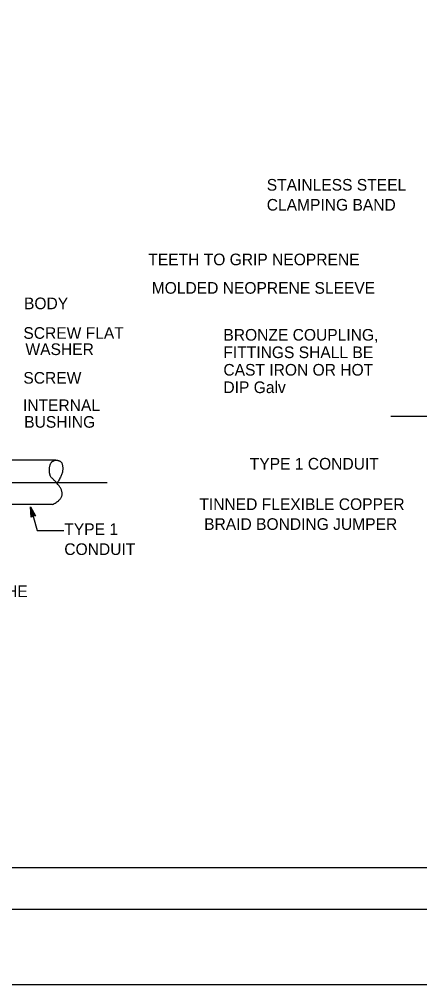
# Model space of a CAD drawing. Extents: x -894 to 866, y -476 to 714.
# Drawn here: x -415 to -174, y -476 to 103 of the extents above; entities that cross this region are included whole.
import ezdxf

# ---------------------------------------------------------------- set-up
doc = ezdxf.new("R2010")
doc.units = 0
for name, color, linetype in [('1 Control', 7, 'Continuous'), ('10 Sheet Format', 7, 'Continuous'), ('12 Coord Grid', 7, 'Continuous'), ('56 Stage 3 Anno', 7, 'Continuous'), ('57 Undefined', 7, 'Continuous')]:
    doc.layers.add(name, color=color, linetype=linetype)

msp = doc.modelspace()

# ---------------------------------------------------------------- linework, layer by layer
at = {"layer": '1 Control'}
for p, q in [((-191.69, -134.95), (402.45, -134.95)), ((-774.03, -174.77), (-361.97, -174.77))]:
    msp.add_line(p, q, dxfattribs=at)
at = {"layer": '10 Sheet Format'}
for p, q in [((-813.45, -406.04), (811.55, -406.04)), ((-863.43, -431.04), (836.58, -431.04))]:
    msp.add_line(p, q, dxfattribs=at)
for points in [[(-894.04, 713.56), (865.96, 713.56), (865.96, -476.44), (-894.04, -476.44)], [(-863.43, -431.04), (836.58, -431.04), (836.58, 668.96), (-863.43, 668.96)]]:
    msp.add_lwpolyline(points, close=True, dxfattribs=at)
at = {"layer": '12 Coord Grid'}
for p, q in [((-392.93, -161.48), (-420.28, -161.48)), ((-395.02, -188.06), (-420.28, -188.06))]:
    msp.add_line(p, q, dxfattribs=at)
msp.add_open_spline([(-395.02, -188.06), (-389.75, -185.59), (-388.64, -179.63), (-393.89, -173.27), (-396.72, -170.85), (-396.72, -163.98), (-394.23, -161.41), (-391.47, -161.36), (-388.74, -162.97), (-388.74, -170.32), (-392.17, -175.06)], degree=2, dxfattribs=at)
at = {"layer": '56 Stage 3 Anno'}
for p, q in [((-408.04, -189.4), (-408.04, -189.4)), ((-407.76, -195.54), (-407.76, -195.54)), ((-405.18, -194.84), (-405.18, -194.84))]:
    msp.add_line(p, q, dxfattribs=at)
msp.add_lwpolyline([(-408.04, -189.4), (-404.15, -203.69), (-388.11, -203.67)], dxfattribs=at)
msp.add_lwpolyline([(-407.76, -195.54), (-408.04, -189.4), (-405.18, -194.84), (-405.58, -194.73), (-407.67, -190.74), (-407.47, -195.24), (-407.19, -194.95), (-407.32, -192.07), (-405.98, -194.61), (-406.38, -194.5), (-406.96, -193.4), (-406.9, -194.65), (-406.68, -194.42), (-405.18, -194.84), (-406.68, -194.42)], close=True, dxfattribs=at)

# ---------------------------------------------------------------- texts
at = {"layer": '57 Undefined'}
for s, p in [('STAINLESS STEEL', (-266.18, 0.49)), ('CLAMPING BAND', (-266.18, -11.51)), ('TEETH TO GRIP NEOPRENE', (-337.34, -44.34)), ('MOLDED NEOPRENE SLEEVE', (-335.28, -61.43)), ('BODY', (-412, -70.73)), ('SCREW FLAT', (-412.38, -88.51)), ('BRONZE COUPLING,', (-292.22, -89.61)), ('WASHER', (-411.13, -98.26)), ('FITTINGS SHALL BE', (-292.22, -100.11)), ('CAST IRON OR HOT', (-292.22, -110.61)), ('SCREW', (-412.39, -115.44)), ('DIP Galv', (-292.22, -121.11)), ('INTERNAL', (-412.63, -131.91)), ('BUSHING', (-411.88, -141.91)), ('TYPE 1 CONDUIT', (-276.37, -167.04)), ('TINNED FLEXIBLE COPPER', (-306.65, -191.33)), ('BRAID BONDING JUMPER', (-303.79, -203.27)), ('TYPE 1', (-387.79, -206.35)), ('CONDUIT', (-387.79, -218.35)), ('LABEL LOCATED ALONG THE ', (-542.41, -243.67))]:
    msp.add_text(s, height=7, dxfattribs=at).set_placement(p)

doc.saveas('drawing.dxf')
